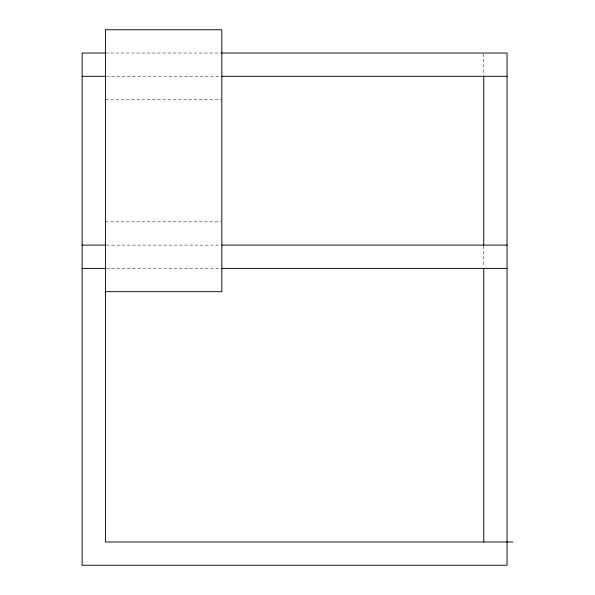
<?xml version="1.0" encoding="UTF-8"?>
<svg xmlns="http://www.w3.org/2000/svg" width="595" height="595" viewBox="0 0 595 595"><rect width="100%" height="100%" fill="white"/><g stroke="black" fill="none" stroke-linecap="round" stroke-linejoin="round"><path stroke-width="0.45" stroke-dasharray="2.98 2.23" d="M105.419 53.029L220.909 53.029M106.341 76.316L220.909 76.316M105.419 99.596L220.909 99.596M105.419 221.831L220.909 221.831M106.341 245.118L220.909 245.118M106.341 268.397L220.909 268.397M483.757 53.929L483.757 75.416M483.757 246.01L483.757 266.605"/><path stroke-width="0.89" d="M105.419 53.029L82.132 53.029L82.132 565.25L507.044 565.25L507.044 53.029L221.615 53.029M82.132 76.316L105.419 76.316M221.615 76.316L507.044 76.316M82.132 245.118L105.419 245.118M221.831 245.118L507.044 245.118M82.132 268.397L105.419 268.397M221.831 268.397L507.044 268.397M105.419 291.676L221.831 291.676L221.831 29.75L105.419 29.75L105.419 541.971L512.868 541.971M483.757 76.316L483.757 245.118M483.757 268.397L483.757 541.971"/></g></svg>
